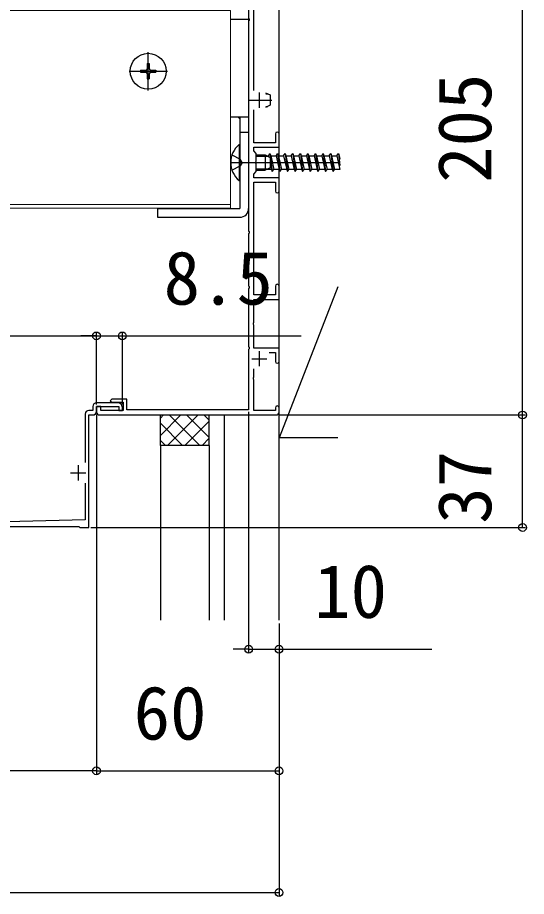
# Model space of a CAD drawing. Units: millimetres, scale not verified. Extents: x -1050 to 1050, y -1566 to 1557.
# Drawn here: x 29.1 to 196.3, y -287.5 to 1.5 of the extents above; entities that cross this region are included whole.
import ezdxf
from ezdxf.enums import TextEntityAlignment as Align

# ---------------------------------------------------------------- set-up
doc = ezdxf.new("R2010")
doc.units = ezdxf.units.MM
doc.header["$LTSCALE"] = 8
for name, color, linetype in [('0-3_YKK_11', 7, 'Continuous'), ('0-5_YKK_13', 4, 'Continuous'), ('0-6_YKK_D', 6, 'Continuous'), ('0-8_YSS_K', 3, 'Continuous')]:
    doc.layers.add(name, color=color, linetype=linetype)
doc.layers.add('0-4_YKK_12', color=2, linetype='Continuous', lineweight=18)
doc.styles.add('ＭＳ ゴシック', font='')
doc.styles.get('ＭＳ ゴシック').set_extended_font_data('MS Gothic')

msp = doc.modelspace()

# ---------------------------------------------------------------- linework, layer by layer
at = {"layer": '0-3_YKK_11'}
for p, q in [((106, -25.699), (111, -25.699)), ((108.5, -23.199), (108.5, -28.199)), ((108.5, -108.199), (108.5, -113.199)), ((106, -110.699), (111, -110.699)), ((62, -125.199), (55, -125.199)), ((115, -128.199), (115, -126.799)), ((51.3, -128.899), (51.3, -144.8)), ((56, -129.199), (114, -129.199)), ((49, -145.699), (49, -150.699)), ((46.5, -148.199), (51.5, -148.199))]:
    msp.add_line(p, q, dxfattribs=at)
for points in [[(105, 56.101), (105, 1.26), (105.12, 1.076), (105.12, 0.527), (105, 0.343), (105, -68.74), (105.12, -68.924), (105.12, -69.473), (105, -69.657), (105, -86.74), (105.12, -86.924), (105.12, -87.473), (105, -87.657), (105, -106.74), (105.12, -106.924), (105.12, -107.473), (105, -107.657), (105, -127.499), (65, -127.499), (65, -123.999), (60, -123.999), (59.5, -124.499), (60, -124.999), (63.8, -124.999), (63.8, -127.699), (56.4, -127.699), (56.4, -126.399), (55, -126.399), (55, -128.199)], [(106.7, -22.536), (106.7, 11.301), (113.8, 11.301), (113.8, 8.401)], [(113.8, -36.799), (113.8, -39.699), (106.7, -39.699), (106.7, -28.861)], [(115, -55.599), (115, -51.199), (106.7, -51.199), (106.7, -49.999), (107.5, -49.199), (107.5, -46.657), (107.38, -46.473), (107.38, -45.924), (107.5, -45.74), (107.5, -43.199), (106.7, -42.399), (106.7, -41.199), (115, -41.199), (115, -36.799)], [(113.8, -86.799), (113.8, -89.699), (106.7, -89.699), (106.7, -52.699), (113.8, -52.699), (113.8, -55.599)], [(115, -111.599), (115, -107.199), (106.7, -107.199), (106.7, -99.657), (106.58, -99.473), (106.58, -98.924), (106.7, -98.74), (106.7, -91.199), (115, -91.199), (115, -86.799)], [(111.773, -108.699), (113.8, -108.699), (113.8, -111.599)], [(113.8, -126.799), (113.8, -127.699), (106.7, -127.699), (106.7, -117.657), (106.58, -117.473), (106.58, -116.924), (106.7, -116.74), (106.7, -114.056)], [(53.8, -126.399), (53.8, -127.699), (52.5, -127.699)], [(55, -127.999), (55, -126.399), (62.3, -126.399), (62.3, -127.699), (63.5, -127.699), (63.5, -126.699)], [(-37.5, -140.199), (-41, -140.199), (-41, -138.699), (-42, -138.699), (-42, -141.699), (-37.5, -141.699), (-37.5, -166.199), (-34.5, -166.199), (-34.2, -165.899), (7.042, -165.899), (7.225, -165.779), (7.775, -165.779), (7.958, -165.899), (49.2, -165.899), (49.5, -166.199), (52.5, -166.199), (52.5, -129.199), (53.8, -129.199)], [(51.3, -151.597), (51.3, -163.699), (12.496, -164.699), (11.3, -164.699), (10.5, -163.899), (4.5, -163.899), (3.7, -164.699), (2.504, -164.699), (-36.3, -163.699), (-36.3, -151.071)]]:
    msp.add_lwpolyline(points, dxfattribs=at)
for centre, radius, start, end in [((114.4, -36.799), 0.6, 90.00001, 179.99999), ((114.4, -36.799), 0.6, 0.00001, 89.99999), ((114.4, -55.599), 0.6, 180.00001, 269.99999), ((114.4, -55.599), 0.6, 270.00001, 359.99999), ((114.4, -86.799), 0.6, 90.00001, 179.99999), ((114.4, -86.799), 0.6, 0.00001, 89.99999), ((114.4, -111.599), 0.6, 180.00001, 269.99999), ((114.4, -111.599), 0.6, 270.00001, 359.99999), ((55, -126.399), 1.2, 90.00001, 179.99999), ((62, -126.699), 1.5, 0.00001, 89.99999), ((114.4, -126.799), 0.6, 90.00001, 179.99999), ((114.4, -126.799), 0.6, 0.00001, 89.99999), ((52.5, -128.899), 1.2, 90.00001, 179.99999), ((53.8, -127.999), 1.2, 270.00001, 359.99999), ((56, -128.199), 1, 180.00001, 269.99999), ((114, -128.199), 1, 270.00001, 359.99999)]:
    msp.add_arc(centre, radius, start, end, dxfattribs=at)
at = {"layer": '0-4_YKK_12'}
for p, q in [((99, -60), (-388, -60)), ((99, -61.2), (-388, -61.2))]:
    msp.add_line(p, q, dxfattribs=at)
msp.add_lwpolyline([(99, -61.2), (99, 3.8), (-388, 3.8)], dxfattribs=at)
at = {"layer": '0-5_YKK_13'}
for p, q in [((105, 0.8), (99, 0.8)), ((105, 0.8), (105, -61.299)), ((72, -22.5), (72, -9.9)), ((71.65, -13.7), (72.35, -13.7)), ((71.65, -13.7), (71.65, -15.35)), ((72.35, -13.7), (72.35, -15.35)), ((65.7, -16.2), (78.3, -16.2)), ((69.5, -15.85), (69.5, -16.55)), ((69.5, -15.85), (71.15, -15.85)), ((69.5, -16.55), (71.15, -16.55)), ((71.65, -17.05), (71.65, -18.7)), ((72.35, -17.05), (72.35, -18.7)), ((72.85, -15.85), (74.5, -15.85)), ((72.85, -16.55), (74.5, -16.55)), ((74.5, -15.85), (74.5, -16.55)), ((71.65, -18.7), (72.35, -18.7)), ((105, -25.699), (112.6, -25.699)), ((110.559, -23.273), (112.1, -23.999)), ((110.6, -23.632), (111.32, -23.632)), ((112.1, -23.999), (112.1, -27.399)), ((112.1, -27.399), (110.559, -28.124)), ((110.6, -27.766), (111.32, -27.766)), ((99, -31.2), (105, -31.2)), ((101.852, -31.2), (101.852, -31.599)), ((101.852, -31.599), (102.1, -31.599)), ((102.1, -31.2), (102.1, -61.299)), ((102.1, -31.599), (102.1, -31.2)), ((102.1, -36.2), (105, -36.2)), ((101.852, -40.299), (102.1, -40.299)), ((101.852, -40.299), (101.852, -52.099)), ((102.1, -52.099), (102.1, -40.299)), ((111.5, -43.949), (112, -43.199)), ((112, -43.199), (112.75, -49.199)), ((112, -43.199), (112.25, -43.949)), ((117, -43.199), (117.75, -49.199)), ((119.5, -43.199), (120.25, -49.199)), ((122, -43.199), (122.75, -49.199)), ((124.5, -43.199), (125.25, -49.199)), ((127, -43.199), (127.75, -49.199)), ((129.5, -43.199), (130.25, -49.199)), ((132, -43.199), (132.75, -49.199)), ((134.5, -43.199), (135, -47.199)), ((99, -46.199), (112.6, -46.199)), ((99.517, -43.699), (102.235, -45.054)), ((102.844, -46.199), (102.235, -45.054)), ((102.844, -46.199), (102.235, -47.344)), ((107.5, -43.699), (110.4, -43.699)), ((107.5, -44.132), (111.32, -44.132)), ((110.4, -43.699), (112.1, -44.499)), ((110.4, -43.699), (110.4, -48.699)), ((110.931, -43.949), (111.5, -43.949)), ((111.5, -43.949), (111.566, -44.247)), ((112.1, -44.499), (112.1, -47.899)), ((112.1, -46.199), (135, -46.199)), ((112.25, -43.949), (113.25, -48.449)), ((112.25, -43.949), (114, -43.949)), ((117.25, -43.949), (119, -43.949)), ((117.25, -43.949), (118.25, -48.449)), ((119.75, -43.949), (121.5, -43.949)), ((119.75, -43.949), (120.75, -48.449)), ((122.25, -43.949), (124, -43.949)), ((122.25, -43.949), (123.25, -48.449)), ((124.75, -43.949), (126.5, -43.949)), ((124.75, -43.949), (125.75, -48.449)), ((127.25, -43.949), (129, -43.949)), ((127.25, -43.949), (128.25, -48.449)), ((129.75, -43.949), (131.5, -43.949)), ((129.75, -43.949), (130.75, -48.449)), ((132.25, -43.949), (134, -43.949)), ((132.25, -43.949), (133.25, -48.449)), ((134, -43.949), (135, -48.449)), ((134.75, -43.949), (135, -43.949)), ((134.75, -43.949), (135, -45.074)), ((99.517, -48.699), (102.235, -47.344)), ((107.5, -48.266), (111.32, -48.266)), ((107.5, -48.699), (110.4, -48.699)), ((112.1, -47.899), (110.4, -48.699)), ((112.5, -48.449), (110.931, -48.449)), ((112.1, -46.649), (112.5, -48.449)), ((112.5, -48.449), (112.75, -49.199)), ((112.75, -49.199), (113.25, -48.449)), ((115, -48.449), (113.25, -48.449)), ((117.5, -48.449), (115.75, -48.449)), ((120, -48.449), (118.25, -48.449)), ((122.5, -48.449), (120.75, -48.449)), ((125, -48.449), (123.25, -48.449)), ((127.5, -48.449), (125.75, -48.449)), ((130, -48.449), (128.25, -48.449)), ((132.5, -48.449), (130.75, -48.449)), ((135, -48.449), (133.25, -48.449)), ((101.852, -52.099), (102.1, -52.099)), ((75, -61.299), (75, -64.199)), ((75, -61.299), (102.1, -61.299)), ((75, -64.199), (102.1, -64.199))]:
    msp.add_line(p, q, dxfattribs=at)
for points in [[(114, -43.949), (114.5, -43.199), (114.75, -43.949)], [(114.5, -43.199), (115, -47.199), (115.25, -49.199)], [(116.5, -43.949), (117, -43.199), (117.25, -43.949)], [(119, -43.949), (119.5, -43.199), (119.75, -43.949)], [(121.5, -43.949), (122, -43.199), (122.25, -43.949)], [(124, -43.949), (124.5, -43.199), (124.75, -43.949)], [(126.5, -43.949), (127, -43.199), (127.25, -43.949)], [(129, -43.949), (129.5, -43.199), (129.75, -43.949)], [(131.5, -43.949), (132, -43.199), (132.25, -43.949)], [(134, -43.949), (134.5, -43.199), (134.75, -43.949)], [(114, -43.949), (115, -48.449), (115.25, -49.199), (115.75, -48.449)], [(114.75, -43.949), (115, -43.949), (116.5, -43.949)], [(114.75, -43.949), (115, -45.074), (115.75, -48.449)], [(116.5, -43.949), (117.5, -48.449), (117.75, -49.199), (118.25, -48.449)], [(119, -43.949), (120, -48.449), (120.25, -49.199), (120.75, -48.449)], [(121.5, -43.949), (122.5, -48.449), (122.75, -49.199), (123.25, -48.449)], [(124, -43.949), (125, -48.449), (125.25, -49.199), (125.75, -48.449)], [(126.5, -43.949), (127.5, -48.449), (127.75, -49.199), (128.25, -48.449)], [(129, -43.949), (130, -48.449), (130.25, -49.199), (130.75, -48.449)], [(131.5, -43.949), (132.5, -48.449), (132.75, -49.199), (133.25, -48.449)]]:
    msp.add_lwpolyline(points, dxfattribs=at)
msp.add_circle((72, -16.2), 5.9, dxfattribs=at)
for centre, radius, start, end in [((71.15, -15.35), 0.5, 270, 0), ((71.15, -17.05), 0.5, 0, 90), ((72.85, -15.35), 0.5, 180, 270), ((72.85, -17.05), 0.5, 90, 180), ((106.8, -25.699), 7.7, 225.60031, 230.01688), ((106.8, -46.199), 7.7, 129.98312, 230.01688), ((102.1, -61.299), 2.9, 270, 0)]:
    msp.add_arc(centre, radius, start, end, dxfattribs=at)
at = {"layer": '0-6_YKK_D'}
for p, q in [((195, -129.199), (195, 75.801)), ((-54.5, -103.199), (55, -103.199)), ((55, -103.199), (49.9, -103.199)), ((55, -125.699), (55, -102.199)), ((55, -125.699), (55, -102.199)), ((55, -103.199), (63.5, -103.199)), ((63.5, -125.699), (63.5, -102.199)), ((63.5, -103.199), (122.291, -103.199)), ((55, -128.999), (55, -247.199)), ((55, -128.999), (55, -247.199)), ((105, -128.199), (105, -207.199)), ((115, -129.199), (196, -129.199)), ((115, -129.199), (196, -129.199)), ((195, -166.199), (195, -129.199)), ((53.2, -166.199), (196, -166.199)), ((115, -197.699), (115, -287.199)), ((115, -197.699), (115, -207.199)), ((115, -197.699), (115, -247.199)), ((105, -206.199), (99.9, -206.199)), ((105, -206.199), (115, -206.199)), ((115, -206.199), (165.2, -206.199)), ((55, -246.199), (-37.5, -246.199)), ((55, -246.199), (115, -246.199)), ((-450, -286.199), (115, -286.199))]:
    msp.add_line(p, q, dxfattribs=at)
for centre in [(55, -103.199), (55, -103.199), (63.5, -103.199), (195, -129.199), (195, -129.199), (195, -166.199), (105, -206.199), (115, -206.199), (55, -246.199), (55, -246.199), (115, -246.199), (115, -286.199)]:
    msp.add_circle(centre, 1.275, dxfattribs=at)
at = {"layer": '0-8_YSS_K'}
for p, q in [((115, -196.699), (115, 153.301)), ((134.319, -87.022), (115, -136.699)), ((76, -130.247), (77.048, -129.199)), ((76, -135.904), (82.705, -129.199)), ((78.362, -139.199), (88.362, -129.199)), ((88.94, -139.199), (78.94, -129.199)), ((92, -136.602), (84.597, -129.199)), ((92, -130.945), (90.254, -129.199)), ((92, -139.199), (92, -129.199)), ((97, -129.199), (97, -196.699)), ((83.283, -139.199), (76, -131.916)), ((84.019, -139.199), (92, -131.217)), ((77.626, -139.199), (76, -137.572)), ((89.676, -139.199), (92, -136.874)), ((76, -139.199), (76, -196.699)), ((92, -139.199), (92, -196.699))]:
    msp.add_line(p, q, dxfattribs=at)
for points in [[(134.319, -136.699), (115, -136.699), (115, 133.301)], [(92, -139.199), (76, -139.199), (76, -129.199)]]:
    msp.add_lwpolyline(points, dxfattribs=at)

# ---------------------------------------------------------------- texts
at = {"layer": '0-6_YKK_D', "style": 'ＭＳ ゴシック'}
for s, p in [('205', (190, -52.88)), ('37', (190, -164.949))]:
    msp.add_text(s, height=17.6, rotation=90, dxfattribs=at).set_placement(p, align=Align.BOTTOM_LEFT)
for s, p in [('8.5', (77.064, -98.199)), ('10', (126.518, -201.199)), ('60', (67.205, -241.199))]:
    msp.add_text(s, height=17.6, dxfattribs=at).set_placement(p, align=Align.BOTTOM_LEFT)

doc.saveas('drawing.dxf')
